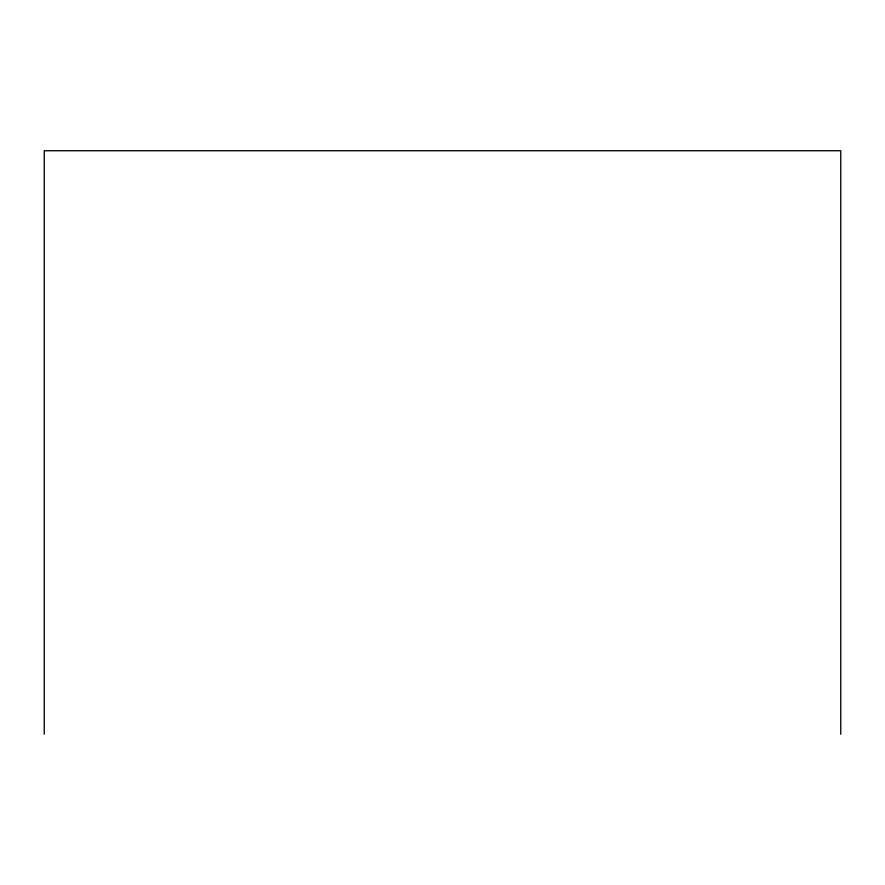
<?xml version="1.0" encoding="UTF-8"?>
<svg xmlns="http://www.w3.org/2000/svg" width="885" height="885" viewBox="0 0 885 885"><rect width="100%" height="100%" fill="white"/><g stroke="black" fill="none" stroke-linecap="round" stroke-linejoin="round"><path stroke-width="1.33" d="M840.75 734.262L840.75 150.738L44.25 150.738L44.25 734.262"/></g></svg>
